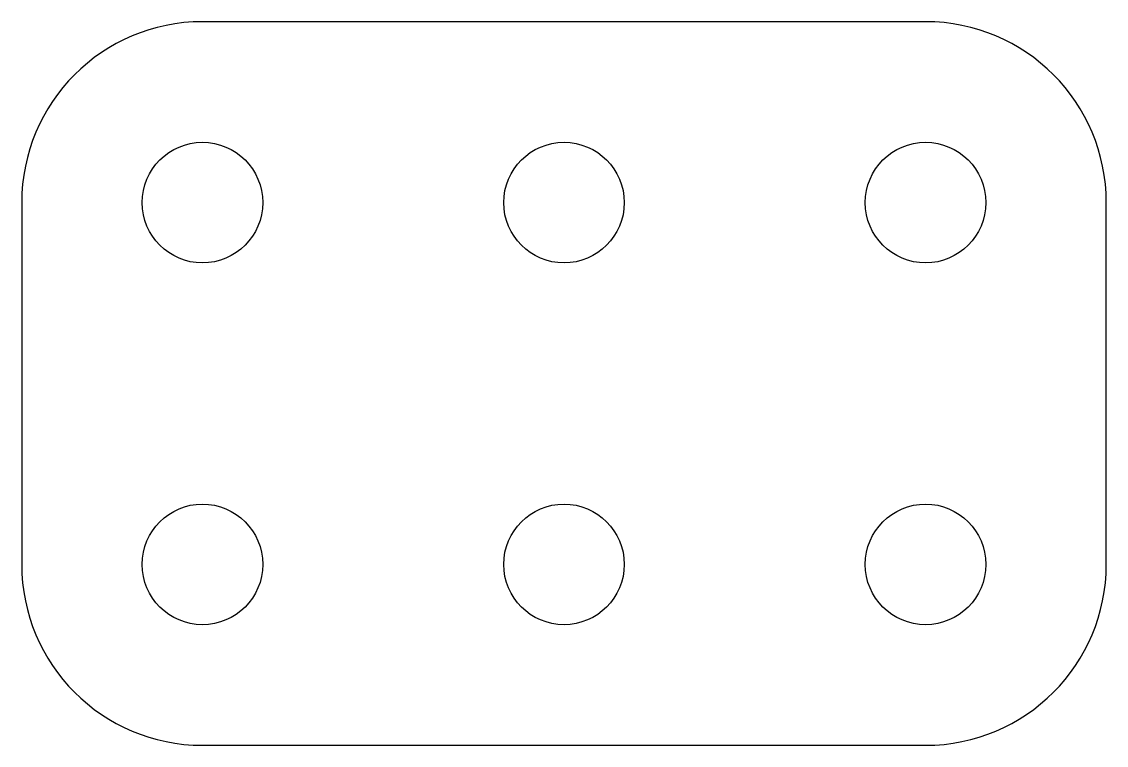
# Model space of a CAD drawing. Header units: millimetres. Extents: x 190.8 to 217.8, y 161.3 to 179.3.
import ezdxf

# ---------------------------------------------------------------- set-up
doc = ezdxf.new("R2010")
doc.units = ezdxf.units.MM
doc.layers.add('Default', color=7, linetype='Continuous')

msp = doc.modelspace()

# ---------------------------------------------------------------- linework, layer by layer
at = {"layer": 'Default', "color": 7, "linetype": 'Continuous'}
for p, q in [((213.336, 179.333), (195.336, 179.333)), ((190.836, 174.833), (190.836, 165.833)), ((217.836, 165.833), (217.836, 174.833)), ((195.336, 161.333), (213.336, 161.333))]:
    msp.add_line(p, q, dxfattribs=at)
for centre in [(195.336, 174.833), (204.336, 174.833), (213.336, 174.833), (195.336, 165.833), (204.336, 165.833), (213.336, 165.833)]:
    msp.add_circle(centre, 1.5, dxfattribs=at)
for centre, start, end in [((195.336, 174.833), 90, 180), ((213.336, 174.833), 0, 90), ((195.336, 165.833), 180, 270), ((213.336, 165.833), 270, 0)]:
    msp.add_arc(centre, 4.5, start, end, dxfattribs=at)

doc.saveas('drawing.dxf')
